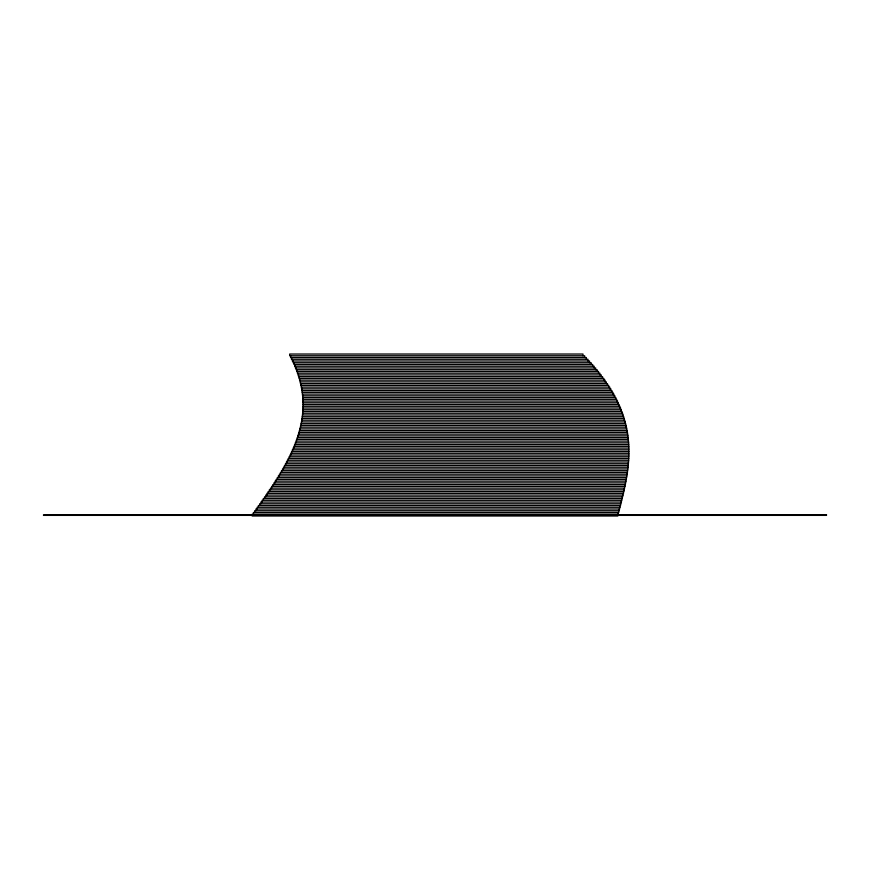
<?xml version="1.0" encoding="UTF-8"?>
<svg xmlns="http://www.w3.org/2000/svg" width="870" height="870" viewBox="0 0 870 870"><rect width="100%" height="100%" fill="white"/><g stroke="black" fill="none" stroke-linecap="round" stroke-linejoin="round"><path stroke-width="1.3" d="M302.847 399.308L616.699 399.308L616.699 401.048M302.847 397.557L302.945 401.048L617.559 401.048L617.559 402.788M303.021 402.788L618.385 402.788L618.385 404.528M303.054 404.528L619.168 404.528L619.168 406.268M303.032 406.268L619.929 406.268L619.929 408.008M302.869 411.488L302.967 408.008L620.647 408.008L620.647 409.748M302.869 409.748L621.343 409.748L621.343 411.488M628.662 442.841L295.245 442.841L295.245 444.581M286.371 463.732L286.371 461.992L628.564 461.992L628.836 455.021L628.76 444.581L294.56 444.581L294.56 446.321M628.836 446.321L293.842 446.321L293.842 448.061M628.879 448.061L293.114 448.061L293.114 449.801M628.912 449.801L292.353 449.801L292.353 451.541M628.912 451.541L291.559 451.541L291.559 453.281M628.912 453.281L290.754 453.281L290.754 455.021M628.89 455.021L289.917 455.021L289.917 456.761M628.836 456.761L289.068 456.761L289.068 458.512M628.771 458.512L288.188 458.512L288.188 460.252M628.684 460.252L287.296 460.252L287.296 461.992M628.662 444.581L628.531 441.09L295.909 441.09L295.909 442.841M628.379 441.09L628.379 439.35L296.539 439.35L296.539 441.09M628.434 461.992L628.434 463.732L285.436 463.732L285.436 465.472M628.194 439.35L628.194 437.61L297.149 437.61L297.149 439.35M628.281 463.732L628.281 465.472L284.468 465.472L284.468 467.212M627.988 437.61L627.988 435.87L297.725 435.87L297.725 437.61M628.107 465.472L628.107 467.212L283.489 467.212L283.489 468.952M627.912 467.212L627.912 468.952L282.5 468.952L282.5 470.692M627.759 435.87L627.759 434.13L298.269 434.13L298.269 435.87M627.705 468.952L627.705 470.692L281.478 470.692L281.478 472.443M627.487 434.13L627.487 432.39L298.801 432.39L298.801 434.13M627.477 470.692L627.477 472.443L280.444 472.443L280.444 474.183M627.205 432.39L627.205 430.65L299.291 430.65L299.291 432.39M627.226 472.443L627.226 474.183L279.401 474.183L279.401 475.923M626.879 430.65L626.879 428.91L299.758 428.91L299.758 430.65M626.965 474.183L626.965 475.923L278.335 475.923L278.335 477.663M626.53 428.91L626.53 427.159L300.193 427.159L300.193 428.91M626.683 475.923L626.683 477.663L277.247 477.663L277.247 479.403M626.389 477.663L626.389 479.403L276.149 479.403L276.149 481.143M626.15 427.159L626.15 425.419L300.596 425.419L300.596 427.159M626.085 479.403L626.085 481.143L275.04 481.143L275.04 482.883M625.737 425.419L625.737 423.679L300.976 423.679L300.976 425.419M625.758 481.143L625.758 482.883L273.919 482.883L273.919 484.623M625.302 423.679L625.302 421.939L301.324 421.939L301.324 423.679M625.421 482.883L625.421 484.623L272.778 484.623L272.778 486.363M625.073 484.623L625.073 486.363L271.636 486.363L271.636 488.113M624.823 421.939L624.823 420.199L301.64 420.199L301.64 421.939M624.703 486.363L624.703 488.113L270.472 488.113L270.472 489.853M624.323 420.199L624.323 418.459L301.923 418.459L301.923 420.199M624.334 488.113L624.334 489.853L269.298 489.853L269.298 491.594M623.942 489.853L623.942 491.594L268.123 491.594L268.123 493.333M623.79 418.459L623.79 416.719L302.173 416.719L302.173 418.459M623.551 491.594L623.551 493.333L266.927 493.333L266.927 495.073M623.225 416.719L623.225 414.979L302.39 414.979L302.39 416.719M623.148 493.333L623.148 495.073L265.731 495.073L265.731 496.813M622.735 495.073L622.735 496.813L264.524 496.813L264.524 498.553M622.626 414.979L622.626 413.239L302.586 413.239L302.586 414.979M622.311 496.813L622.311 498.553L263.305 498.553L263.305 500.293M622.006 413.239L622.006 411.488L302.749 411.488L302.749 413.239M621.887 498.553L621.887 500.293L262.087 500.293L262.087 502.044M621.452 500.293L621.452 502.044L260.859 502.044L260.859 503.784M621.017 502.044L621.017 503.784L259.63 503.784L259.63 505.524M620.571 503.784L620.571 505.524L258.39 505.524L258.39 507.264M620.114 505.524L620.114 507.264L257.15 507.264L257.15 509.004M619.657 507.264L619.657 509.004L255.91 509.004L255.91 510.744M619.212 509.004L619.212 510.744L254.671 510.744L254.671 512.484M618.744 510.744L618.744 512.484L253.42 512.484L253.42 514.224M618.287 512.484L618.287 514.224L252.169 514.224L252.169 515.964L617.83 515.964L617.83 514.224M615.819 399.308L615.819 397.557L302.706 397.557L302.706 395.817M614.894 397.557L614.894 395.817L302.542 395.817L302.542 394.077M613.937 395.817L613.937 394.077L302.336 394.077L302.336 392.337M612.948 394.077L612.948 392.337L302.108 392.337L302.108 390.597M611.925 392.337L611.925 390.597L301.836 390.597L301.836 388.857M610.87 390.597L610.87 388.857L301.542 388.857L301.542 387.117M609.794 388.857L609.794 387.117L301.205 387.117L301.205 385.377M608.663 387.117L608.663 385.377L300.835 385.377L300.835 383.637M607.51 385.377L607.51 383.637L300.433 383.637L300.433 381.887M606.325 383.637L606.325 381.887L300.009 381.887L300.009 380.146M605.107 381.887L605.107 380.146L299.541 380.146L299.541 378.406M603.856 380.146L603.856 378.406L299.041 378.406L299.041 376.666M602.573 378.406L602.573 376.666L298.508 376.666L298.508 374.926M601.257 376.666L601.257 374.926L297.942 374.926L297.942 373.187M599.908 374.926L599.908 373.187L297.355 373.187L297.355 371.446M598.527 373.187L598.527 371.446L296.724 371.446L296.724 369.706M597.114 371.446L597.114 369.706L296.061 369.706L296.061 367.956M595.667 369.706L595.667 367.956L295.376 367.956L295.376 366.216M594.188 367.956L594.188 366.216L294.647 366.216L294.647 364.476M592.677 366.216L592.677 364.476L293.897 364.476L293.897 362.736M591.143 364.476L591.143 362.736L293.114 362.736L293.114 360.996M589.566 362.736L589.566 360.996L292.298 360.996L292.298 359.256M587.968 360.996L587.968 359.256L291.45 359.256L291.45 357.516M586.336 359.256L586.336 357.516L290.58 357.516L290.58 355.776M584.673 357.516L584.673 355.776L289.677 355.776L289.677 354.036L582.987 354.036L582.987 355.776M303.021 401.048L303.032 408.008M826.5 514.822L43.5 514.822L43.5 515.377L826.5 515.377L826.5 514.822"/></g></svg>
